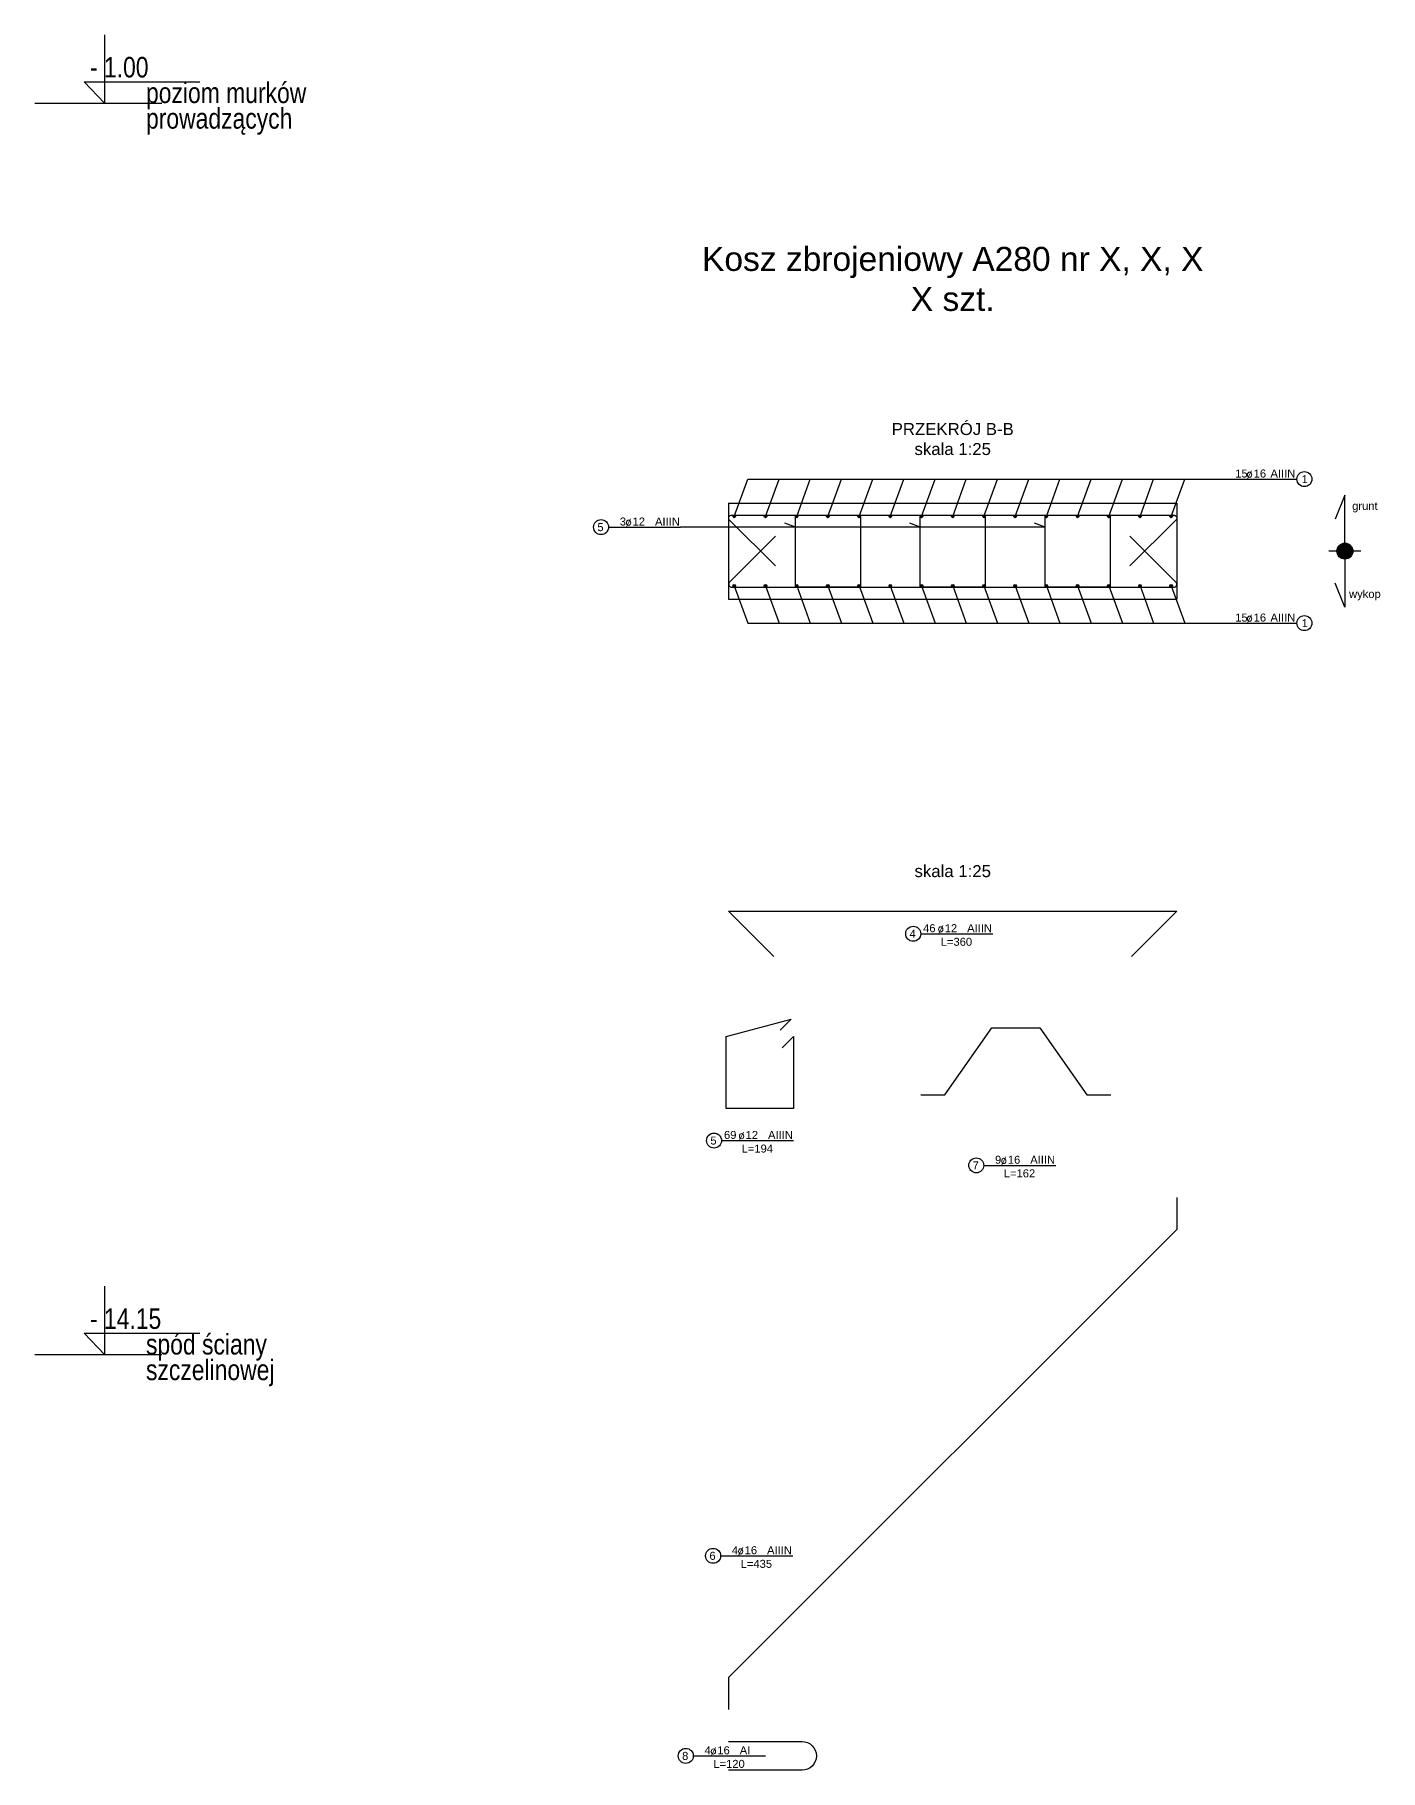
# Model space of a CAD drawing. Extents: x -5033 to 9347, y -16423 to -2430.
# Drawn here: x 546 to 1387, y -10653 to -9568 of the extents above; entities that cross this region are included whole.
import ezdxf
from ezdxf.enums import TextEntityAlignment as Align

# ---------------------------------------------------------------- set-up
doc = ezdxf.new("R2010")
doc.units = 0
doc.header["$MEASUREMENT"] = 0
for name, color, linetype in [('__SOL-KOTY_WYSOKOSCIOWE', 4, 'CONTINUOUS'), ('__SOL-OPISY', 4, 'CONTINUOUS'), ('__SOL-WIDOK', 4, 'CONTINUOUS'), ('__SOL-ZBROJENIE', 3, 'CONTINUOUS')]:
    doc.layers.add(name, color=color, linetype=linetype)
doc.styles.add('ARIAL', font='arial.ttf', dxfattribs={"height": 2.5})
doc.styles.add('SIMPLEX', font='SIMPLEX.SHX', dxfattribs={"width": 0.8})
doc.styles.get("Standard").update_dxf_attribs({"font": 'arial.ttf'})

# ---------------------------------------------------------------- blocks, each defined once
blk = doc.blocks.new('KOTA')
at = {"layer": '__SOL-KOTY_WYSOKOSCIOWE'}
for p, q in [((0, 33.35), (0, 0)), ((0, 0), (-9.85, 10.39)), ((-9.85, 10.39), (46.51, 10.39)), ((-34, 0), (28, 0))]:
    blk.add_line(p, q, dxfattribs=at)
at = {"layer": '__SOL-KOTY_WYSOKOSCIOWE', "style": 'ARIAL', "width": 0.8}
blk.add_attdef('RZEDNA', (500.47, 15.86), '', height=10.4, dxfattribs=at)
blk = doc.blocks.new('OPIS_PRAWY')
at = {"layer": '__SOL-OPISY'}
blk.add_line((0, 0), (90, 0), dxfattribs=at)
blk.add_circle((99.4, 0), 9.36, dxfattribs=at)
at = {"layer": '__SOL-OPISY', "style": 'SIMPLEX', "width": 0.9}
blk.add_text(' %%c ', height=10, dxfattribs=at).set_placement((20.9, 0.5))
at = {"layer": '__SOL-OPISY', "style": 'ARIAL', "width": 0.8}
blk.add_attdef('ILOSC', text='', height=10, dxfattribs=at).set_placement((27.1, 0.1), align=Align.RIGHT)
for tag, p in [('SREDNICA', (35.4, 0.1)), ('STAL', (58.4, 0.5))]:
    blk.add_attdef(tag, p, '', height=10, dxfattribs=at)
for tag, p in [('NUMER', (99.4, 0)), ('DLUGOSC', (52.8, -6.1))]:
    blk.add_attdef(tag, text='', height=10, dxfattribs=at).set_placement(p, align=Align.MIDDLE)
blk = doc.blocks.new('OPIS_LEWY')
at = {"layer": '__SOL-OPISY'}
blk.add_line((-90, 0), (0, 0), dxfattribs=at)
blk.add_circle((-99.4, 0), 9.36, dxfattribs=at)
at = {"layer": '__SOL-OPISY', "style": 'SIMPLEX', "width": 0.9}
blk.add_text(' %%c ', height=10, dxfattribs=at).set_placement((-75, 0.5))
at = {"layer": '__SOL-OPISY', "style": 'ARIAL', "width": 0.8}
for tag, p in [('NUMER', (-99.4, 0)), ('DLUGOSC', (-58.9, -6.6))]:
    blk.add_attdef(tag, text='', height=10, dxfattribs=at).set_placement(p, align=Align.MIDDLE)
blk.add_attdef('ILOSC', text='', height=10, dxfattribs=at).set_placement((-74, 0.1), align=Align.RIGHT)
for tag, p in [('SREDNICA', (-65.8, 0.1)), ('STAL', (-42.7, 0.3))]:
    blk.add_attdef(tag, p, '', height=10, dxfattribs=at)

msp = doc.modelspace()

# ---------------------------------------------------------------- hatches: boundary and pattern name
at = {"layer": '__SOL-OPISY'}
msp.add_hatch(color=256, dxfattribs=at).paths.add_polyline_path([(1370, -9891, 1), (1360, -9891, 1)])
at = {"layer": '__SOL-ZBROJENIE'}
for points in [[(984.3, -9869.3, 1), (982.7, -9869.3, 1)], [(1003.8, -9869.3, 1), (1002.2, -9869.3, 1)], [(1023.3, -9869.3, 1), (1021.7, -9869.3, 1)], [(1042.8, -9869.3, 1), (1041.2, -9869.3, 1)], [(1062.3, -9869.3, 1), (1060.7, -9869.3, 1)], [(1081.8, -9869.3, 1), (1080.2, -9869.3, 1)], [(1101.3, -9869.3, 1), (1099.7, -9869.3, 1)], [(1120.8, -9869.3, 1), (1119.2, -9869.3, 1)], [(1140.3, -9869.3, 1), (1138.7, -9869.3, 1)], [(1159.8, -9869.3, 1), (1158.2, -9869.3, 1)], [(1179.3, -9869.3, 1), (1177.7, -9869.3, 1)], [(1198.8, -9869.3, 1), (1197.2, -9869.3, 1)], [(1218.3, -9869.3, 1), (1216.7, -9869.3, 1)], [(1237.8, -9869.3, 1), (1236.2, -9869.3, 1)], [(1257.3, -9869.3, 1), (1255.7, -9869.3, 1)], [(984.3, -9912.7, 1), (982.7, -9912.7, 1)], [(1003.8, -9912.7, 1), (1002.2, -9912.7, 1)], [(1023.3, -9912.7, 1), (1021.7, -9912.7, 1)], [(1042.8, -9912.7, 1), (1041.2, -9912.7, 1)], [(1062.3, -9912.7, 1), (1060.7, -9912.7, 1)], [(1081.8, -9912.7, 1), (1080.2, -9912.7, 1)], [(1101.3, -9912.7, 1), (1099.7, -9912.7, 1)], [(1120.8, -9912.7, 1), (1119.2, -9912.7, 1)], [(1140.3, -9912.7, 1), (1138.7, -9912.7, 1)], [(1159.8, -9912.7, 1), (1158.2, -9912.7, 1)], [(1179.3, -9912.7, 1), (1177.7, -9912.7, 1)], [(1198.8, -9912.7, 1), (1197.2, -9912.7, 1)], [(1218.3, -9912.7, 1), (1216.7, -9912.7, 1)], [(1237.8, -9912.7, 1), (1236.2, -9912.7, 1)], [(1257.3, -9912.7, 1), (1255.7, -9912.7, 1)]]:
    msp.add_hatch(color=256, dxfattribs=at).paths.add_polyline_path(points)

# ---------------------------------------------------------------- linework, layer by layer
at = {"layer": '__SOL-OPISY'}
for p, q in [((983.5, -9869.3), (991.98, -9846)), ((991.98, -9846), (1290, -9846)), ((1003, -9869.3), (1011.48, -9846)), ((1022.5, -9869.3), (1030.98, -9846)), ((1042, -9869.3), (1050.48, -9846)), ((1061.5, -9869.3), (1069.98, -9846)), ((1081, -9869.3), (1089.48, -9846)), ((1100.5, -9869.3), (1108.98, -9846)), ((1120, -9869.3), (1128.48, -9846)), ((1139.5, -9869.3), (1147.98, -9846)), ((1159, -9869.3), (1167.48, -9846)), ((1178.5, -9869.3), (1186.98, -9846)), ((1198, -9869.3), (1206.48, -9846)), ((1217.5, -9869.3), (1225.98, -9846)), ((1237, -9869.3), (1245.48, -9846)), ((1256.5, -9869.3), (1264.98, -9846)), ((1365, -9856), (1359, -9871)), ((1365, -9891), (1365, -9856)), ((1177.7, -9876), (950, -9876)), ((1021.7, -9876), (1015.12, -9873.61)), ((1099.7, -9876), (1093.12, -9873.61)), ((1177.7, -9876), (1171.12, -9873.61)), ((1375, -9891), (1355, -9891)), ((1365, -9891), (1365, -9926)), ((1365, -9926), (1359, -9911)), ((983.5, -9912.7), (991.98, -9936)), ((1003, -9912.7), (1011.48, -9936)), ((1022.5, -9912.7), (1030.98, -9936)), ((1042, -9912.7), (1050.48, -9936)), ((1061.5, -9912.7), (1069.98, -9936)), ((1081, -9912.7), (1089.48, -9936)), ((1100.5, -9912.7), (1108.98, -9936)), ((1120, -9912.7), (1128.48, -9936)), ((1139.5, -9912.7), (1147.98, -9936)), ((1159, -9912.7), (1167.48, -9936)), ((1178.5, -9912.7), (1186.98, -9936)), ((1198, -9912.7), (1206.48, -9936)), ((1217.5, -9912.7), (1225.98, -9936)), ((1237, -9912.7), (1245.48, -9936)), ((1256.5, -9912.7), (1264.98, -9936)), ((991.98, -9936), (1290, -9936))]:
    msp.add_line(p, q, dxfattribs=at)
msp.add_circle((1365, -9891), 5, dxfattribs=at)
at = {"layer": '__SOL-WIDOK'}
for p, q in [((980, -9861), (980, -9921)), ((980, -9861), (1260, -9861)), ((1260, -9861), (1260, -9921)), ((980, -9921), (1260, -9921))]:
    msp.add_line(p, q, dxfattribs=at)
at = {"layer": '__SOL-ZBROJENIE'}
for points in [[(1009.28, -9900.28), (981, -9872, -0.7), (981.5, -9868.5), (1258.5, -9868.5, -0.7), (1259, -9872), (1230.72, -9900.28)], [(1009.28, -9900.28), (981, -9872, -0.7), (981.5, -9868.5), (1258.5, -9868.5, -0.7), (1259, -9872), (1230.72, -9900.28)], [(1009.28, -9881.72), (981, -9910, 0.7), (981.5, -9913.5), (1258.5, -9913.5, 0.7), (1259, -9910), (1230.72, -9881.72)], [(1009.28, -9881.72), (981, -9910, 0.7), (981.5, -9913.5), (1258.5, -9913.5, 0.7), (1259, -9910), (1230.72, -9881.72)], [(980, -10634.8), (1025.86, -10634.8, -1), (1025.86, -10652.8), (980, -10652.8)]]:
    msp.add_lwpolyline(points, format="xyb", dxfattribs=at)
for points in [[(1022.2, -9868.5), (1061.8, -9868.5, -0.414214), (1062.3, -9869), (1062.3, -9913, -0.414214), (1061.8, -9913.5), (1022.2, -9913.5, -0.414214), (1021.7, -9913), (1021.7, -9869, -0.414214)], [(1100.2, -9868.5), (1139.8, -9868.5, -0.414214), (1140.3, -9869), (1140.3, -9913, -0.414214), (1139.8, -9913.5), (1100.2, -9913.5, -0.414214), (1099.7, -9913), (1099.7, -9869, -0.414214)], [(1178.2, -9868.5), (1217.8, -9868.5, -0.414214), (1218.3, -9869), (1218.3, -9913, -0.414214), (1217.8, -9913.5), (1178.2, -9913.5, -0.414214), (1177.7, -9913), (1177.7, -9869, -0.414214)]]:
    msp.add_lwpolyline(points, format="xyb", close=True, dxfattribs=at)
for points in [[(1008.28, -10144.3), (980, -10116), (1260, -10116), (1231.72, -10144.3)], [(1013.53, -10201.4), (1020.6, -10194.3), (1020.6, -10239.3), (978.4, -10239.3), (978.4, -10194.3), (1019.16, -10183.4), (1012.09, -10190.4)], [(1100, -10230.8), (1115, -10230.8), (1144.41, -10188.8), (1174.41, -10188.8), (1203.82, -10230.8), (1218.82, -10230.8)], [(1260, -10294.8), (1260, -10314.8), (980, -10594.8), (980, -10614.8)]]:
    msp.add_lwpolyline(points, dxfattribs=at)
for centre in [(983.5, -9869.3), (1003, -9869.3), (1022.5, -9869.3), (1042, -9869.3), (1061.5, -9869.3), (1081, -9869.3), (1100.5, -9869.3), (1120, -9869.3), (1139.5, -9869.3), (1159, -9869.3), (1178.5, -9869.3), (1198, -9869.3), (1217.5, -9869.3), (1237, -9869.3), (1256.5, -9869.3), (983.5, -9912.7), (1003, -9912.7), (1022.5, -9912.7), (1042, -9912.7), (1061.5, -9912.7), (1081, -9912.7), (1100.5, -9912.7), (1120, -9912.7), (1139.5, -9912.7), (1159, -9912.7), (1178.5, -9912.7), (1198, -9912.7), (1217.5, -9912.7), (1237, -9912.7), (1256.5, -9912.7)]:
    msp.add_circle(centre, 0.8, dxfattribs=at)

# ---------------------------------------------------------------- block references
at = {"layer": '__SOL-KOTY_WYSOKOSCIOWE'}
ref = msp.add_blockref('KOTA', (590, -9611), dxfattribs=dict(at, xscale=1.28, yscale=1.28, zscale=1.28))
ref.add_attrib('RZEDNA', '- 1.00', (581, -9595), dxfattribs={"height": 12.8, "style": 'ARIAL', "width": 0.8})
ref.add_attrib('OPIS1', 'poziom murków', (616, -9611), dxfattribs={"height": 12.8, "style": 'ARIAL', "width": 0.8})
ref.add_attrib('OPIS2', 'prowadzących', (616, -9627), dxfattribs={"height": 12.8, "style": 'ARIAL', "width": 0.8})
ref = msp.add_blockref('KOTA', (590, -10393), dxfattribs=dict(at, xscale=1.28, yscale=1.28, zscale=1.28))
ref.add_attrib('RZEDNA', '- 14.15', (581, -10377), dxfattribs={"height": 12.8, "style": 'ARIAL', "width": 0.8})
ref.add_attrib('OPIS1', 'spód ściany', (616, -10393), dxfattribs={"height": 12.8, "style": 'ARIAL', "width": 0.8})
ref.add_attrib('OPIS2', 'szczelinowej', (616, -10409), dxfattribs={"height": 12.8, "style": 'ARIAL', "width": 0.8})
at = {"layer": '__SOL-OPISY'}
ref = msp.add_blockref('OPIS_PRAWY', (1290, -9846), dxfattribs=dict(at, xscale=0.5, yscale=0.5, zscale=0.5))
ref.add_attrib('ILOSC', '15', (1296.5, -9845), dxfattribs={"height": 5, "style": 'ARIAL'})
ref.add_attrib('SREDNICA', '16', (1308, -9845), dxfattribs={"height": 5, "style": 'ARIAL'})
ref.add_attrib('STAL', 'AIIIN', (1318.5, -9845), dxfattribs={"height": 5, "style": 'ARIAL'})
ref.add_attrib('NUMER', '1', (1338, -9848.5), dxfattribs={"height": 5, "style": 'ARIAL'})
ref = msp.add_blockref('OPIS_LEWY', (950, -9876), dxfattribs=dict(at, xscale=0.5, yscale=0.5, zscale=0.5))
ref.add_attrib('ILOSC', '3', (912, -9875), dxfattribs={"height": 5, "style": 'ARIAL'})
ref.add_attrib('SREDNICA', '12', (920, -9875), dxfattribs={"height": 5, "style": 'ARIAL'})
ref.add_attrib('STAL', 'AIIIN', (934, -9875), dxfattribs={"height": 5, "style": 'ARIAL'})
ref.add_attrib('NUMER', '5', (898, -9878.5), dxfattribs={"height": 5, "style": 'ARIAL'})
ref = msp.add_blockref('OPIS_PRAWY', (1290, -9936), dxfattribs=dict(at, xscale=0.5, yscale=0.5, zscale=0.5))
ref.add_attrib('ILOSC', '15', (1296.5, -9935), dxfattribs={"height": 5, "style": 'ARIAL'})
ref.add_attrib('SREDNICA', '16', (1308, -9935), dxfattribs={"height": 5, "style": 'ARIAL'})
ref.add_attrib('STAL', 'AIIIN', (1318.5, -9935), dxfattribs={"height": 5, "style": 'ARIAL'})
ref.add_attrib('NUMER', '1', (1338, -9938.5), dxfattribs={"height": 5, "style": 'ARIAL'})
ref = msp.add_blockref('OPIS_LEWY', (1145, -10130.1), dxfattribs=dict(at, xscale=0.5, yscale=0.5, zscale=0.5))
ref.add_attrib('ILOSC', '46', (1101.5, -10129.1), dxfattribs={"height": 5, "style": 'ARIAL'})
ref.add_attrib('SREDNICA', '12', (1115, -10129.1), dxfattribs={"height": 5, "style": 'ARIAL'})
ref.add_attrib('DLUGOSC', 'L=360', (1112.5, -10137.6), dxfattribs={"height": 5, "style": 'ARIAL'})
ref.add_attrib('STAL', 'AIIIN', (1129, -10129.1), dxfattribs={"height": 5, "style": 'ARIAL'})
ref.add_attrib('NUMER', '4', (1093, -10132.6), dxfattribs={"height": 5, "style": 'ARIAL'})
ref = msp.add_blockref('OPIS_LEWY', (1020.6, -10259.3), dxfattribs=dict(at, xscale=0.5, yscale=0.5, zscale=0.5))
ref.add_attrib('ILOSC', '69', (977.1, -10258.3), dxfattribs={"height": 5, "style": 'ARIAL'})
ref.add_attrib('SREDNICA', '12', (990.6, -10258.3), dxfattribs={"height": 5, "style": 'ARIAL'})
ref.add_attrib('DLUGOSC', 'L=194', (988.1, -10266.8), dxfattribs={"height": 5, "style": 'ARIAL'})
ref.add_attrib('STAL', 'AIIIN', (1004.6, -10258.3), dxfattribs={"height": 5, "style": 'ARIAL'})
ref.add_attrib('NUMER', '5', (968.6, -10261.8), dxfattribs={"height": 5, "style": 'ARIAL'})
ref = msp.add_blockref('OPIS_LEWY', (1184.41, -10274.8), dxfattribs=dict(at, xscale=0.5, yscale=0.5, zscale=0.5))
ref.add_attrib('ILOSC', '9', (1146.41, -10273.8), dxfattribs={"height": 5, "style": 'ARIAL'})
ref.add_attrib('SREDNICA', '16', (1154.41, -10273.8), dxfattribs={"height": 5, "style": 'ARIAL'})
ref.add_attrib('DLUGOSC', 'L=162', (1151.91, -10282.3), dxfattribs={"height": 5, "style": 'ARIAL'})
ref.add_attrib('STAL', 'AIIIN', (1168.41, -10273.8), dxfattribs={"height": 5, "style": 'ARIAL'})
ref.add_attrib('NUMER', '7', (1132.41, -10277.3), dxfattribs={"height": 5, "style": 'ARIAL'})
ref = msp.add_blockref('OPIS_LEWY', (1020, -10518.8), dxfattribs=dict(at, xscale=0.5, yscale=0.5, zscale=0.5))
ref.add_attrib('ILOSC', '4', (982, -10517.8), dxfattribs={"height": 5, "style": 'ARIAL'})
ref.add_attrib('SREDNICA', '16', (990, -10517.8), dxfattribs={"height": 5, "style": 'ARIAL'})
ref.add_attrib('DLUGOSC', 'L=435', (987.5, -10526.3), dxfattribs={"height": 5, "style": 'ARIAL'})
ref.add_attrib('STAL', 'AIIIN', (1004, -10517.8), dxfattribs={"height": 5, "style": 'ARIAL'})
ref.add_attrib('NUMER', '6', (968, -10521.3), dxfattribs={"height": 5, "style": 'ARIAL'})
ref = msp.add_blockref('OPIS_LEWY', (1002.93, -10643.8), dxfattribs=dict(at, xscale=0.5, yscale=0.5, zscale=0.5))
ref.add_attrib('ILOSC', '4', (964.93, -10642.8), dxfattribs={"height": 5, "style": 'ARIAL'})
ref.add_attrib('SREDNICA', '16', (972.93, -10642.8), dxfattribs={"height": 5, "style": 'ARIAL'})
ref.add_attrib('DLUGOSC', 'L=120', (970.43, -10651.3), dxfattribs={"height": 5, "style": 'ARIAL'})
ref.add_attrib('STAL', 'AI', (986.93, -10642.8), dxfattribs={"height": 5, "style": 'ARIAL'})
ref.add_attrib('NUMER', '8', (950.93, -10646.3), dxfattribs={"height": 5, "style": 'ARIAL'})

# ---------------------------------------------------------------- texts
at = {"layer": '__SOL-OPISY', "width": 2500, "attachment_point": 5}
for s, insert, char_height in [('Kosz zbrojeniowy A280 nr X, X, X\\PX szt.\\P', (1120, -9721), 15), ('PRZEKRÓJ B-B\\Pskala 1:25\\P', (1120, -9821), 7.5), ('grunt\\P', (1377.5, -9863.5), 5), ('wykop\\P', (1377.5, -9918.5), 5), ('skala 1:25\\P', (1120, -10091), 7.5)]:
    msp.add_mtext(s, dxfattribs=dict(at, insert=insert, char_height=char_height))

doc.saveas('drawing.dxf')
